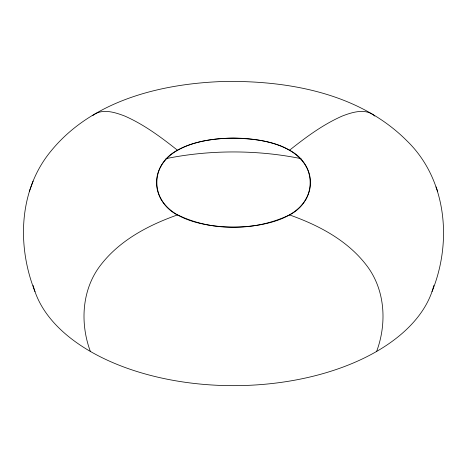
<?xml version="1.0" encoding="UTF-8"?>
<svg xmlns="http://www.w3.org/2000/svg" width="467" height="467" viewBox="0 0 467 467"><rect width="100%" height="100%" fill="white"/><g stroke="black" fill="none" stroke-linecap="round" stroke-linejoin="round"><path stroke-width="0.7" d="M432.016 291.601C452.325 241.947 446.82 179.556 407.049 140.958C359.788 93.406 288.723 80.493 224.113 81.462C161.337 83.535 92.297 100.259 50.932 151.133C18.698 190.069 16.876 246.062 34.984 291.606M376.624 351.435C387.266 322.855 385.199 288.705 365.731 264.31C346.642 239.904 318.214 225.047 289.505 214.913C254.848 231.527 210.494 231.638 176.164 214.12C170.006 210.331 164.542 205.223 160.934 198.913M33.116 181.103L29.304 191.464M160.934 166.246C170.006 150.607 188.353 143.912 205.211 140.684A90.499 52.251 0 0 1 233.5 138.15C258.987 138.857 291.35 142.33 306.066 166.246M306.066 198.913C296.994 214.551 278.647 221.247 261.789 224.475M92.723 115.647C101.788 108.023 114.853 112.278 124.701 116.032C144.017 124.502 161.062 137.21 177.495 150.246C194.535 140.941 214.341 138.36 233.5 138.121A90.499 52.246 0 0 1 261.8 140.66C271.403 142.575 280.959 145.36 289.505 150.246C317.035 164.203 317.035 200.956 289.505 214.913M289.505 150.246C305.938 137.21 322.983 124.502 342.299 116.032C352.322 112.162 365.772 107.93 374.808 116.073M177.495 150.246C149.183 164.647 150.356 202.287 178.873 215.684C187.074 220.08 196.105 222.718 205.211 224.475M177.495 214.913C148.786 225.047 120.358 239.904 101.269 264.31C81.801 288.705 79.734 322.855 90.376 351.435M436.015 186.87L437.696 191.458M433.843 285.436A202.404 116.855 0 0 1 233.5 385.66A202.404 116.855 0 0 1 33.157 285.436M165.972 158.64A202.404 116.855 0 0 1 301.057 158.646M160.893 198.919A90.499 52.251 0 0 1 156.55 182.579A90.499 52.246 0 0 1 160.893 166.24M306.107 166.24A90.499 52.251 0 0 1 310.45 182.579A90.499 52.246 0 0 1 306.107 198.919M261.8 224.499A90.499 52.251 0 0 1 233.5 227.009A90.499 52.246 0 0 1 205.2 224.499"/></g></svg>
